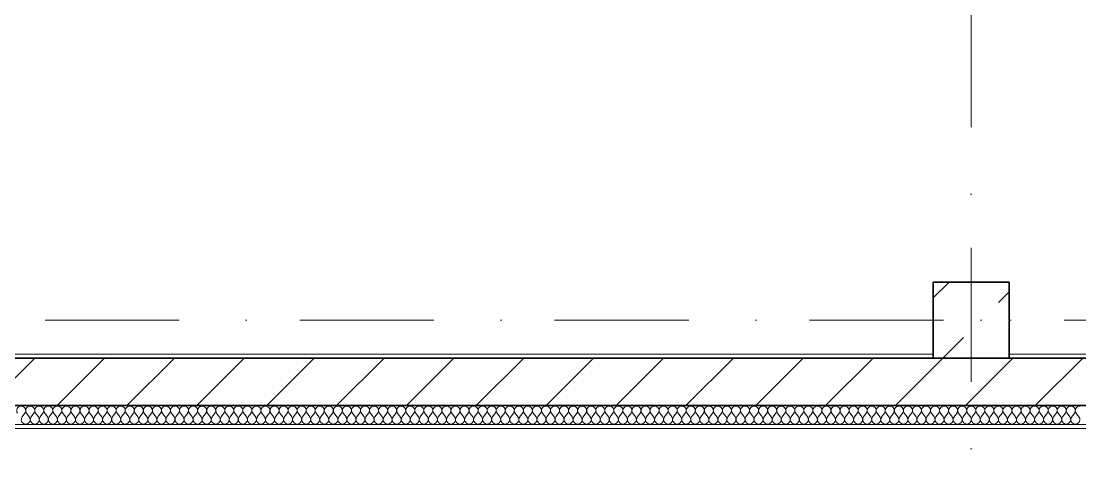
# Model space of a CAD drawing. Header units: millimetres. Extents: x -34838 to 729576, y -214038 to 121482.
# Drawn here: x 567442 to 573013, y -98516 to -96163 of the extents above; entities that cross this region are included whole.
import ezdxf
from ezdxf.enums import TextEntityAlignment as Align

# ---------------------------------------------------------------- set-up
doc = ezdxf.new("R2010")
doc.units = ezdxf.units.MM
doc.header["$MEASUREMENT"] = 0
doc.linetypes.add('Штрихпунктирная', pattern=[1340.555525, 705.555534, -352.777767, 0, -282.222223])
for name, color, linetype in [('А _ ОСІ КООРДИНАЦІЙНІ.3D', 7, 'Continuous'), ('АБ _ 0 _ СТІНИ _ НАВІСНІ .3D', 7, 'Continuous'), ('АБ _ 1 _ КОЛОНИ _ КБ.3D', 7, 'Continuous'), ('АП _ ТЕП _ ЗОНИ ПРИМІЩЕНЬ .3D', 7, 'Continuous')]:
    doc.layers.add(name, color=color, linetype=linetype)
for name, color, linetype, lineweight in [('А _ ОСІ КООРДИНАЦІЙНІ.3D_Ном._пера__105', 7, 'Continuous', 13), ('А _ ОСІ КООРДИНАЦІЙНІ.3D_Ном._пера__25', 7, 'Continuous', 0), ('АБ _ 0 _ СТІНИ _ НАВІСНІ .3D_Ном._пера__171', 7, 'Continuous', 13), ('АБ _ 0 _ СТІНИ _ НАВІСНІ .3D_Ном._пера__27', 7, 'Continuous', 35), ('АБ _ 0 _ СТІНИ _ НАВІСНІ .3D_Ном._пера__67', 7, 'Continuous', 15), ('АБ _ 0 _ СТІНИ _ НАВІСНІ .3D_Ном._пера__87', 7, 'Continuous', 13), ('АБ _ 1 _ КОЛОНИ _ КБ.3D_Ном._пера__28', 7, 'Continuous', 35)]:
    doc.layers.add(name, color=color, linetype=linetype, lineweight=lineweight)
doc.styles.add('СГЕНЕРИР_СТИЛЬ_1', font='Arial.ttf')

# ---------------------------------------------------------------- blocks, each defined once
blk = doc.blocks.new('*X344', base_point=(518441.8, -97737.7))
at = {"layer": 'АБ _ 0 _ СТІНИ _ НАВІСНІ .3D_Ном._пера__171', "color": 7, "linetype": 'Continuous', "lineweight": 13}
for p, q in [((567446.5, -98247.2), (567460.8, -98228.2)), ((567484.6, -98247.2), (567470.3, -98228.2)), ((567494.1, -98247.2), (567508.4, -98228.2)), ((567532.2, -98247.2), (567518, -98228.2)), ((567541.8, -98247.2), (567556, -98228.2)), ((567579.9, -98247.2), (567565.6, -98228.2)), ((567589.4, -98247.2), (567603.7, -98228.2)), ((567627.5, -98247.2), (567613.2, -98228.2)), ((567637, -98247.2), (567651.3, -98228.2)), ((567675.1, -98247.2), (567660.8, -98228.2)), ((567684.6, -98247.2), (567698.9, -98228.2)), ((567722.7, -98247.2), (567708.4, -98228.2)), ((567732.2, -98247.2), (567746.5, -98228.2)), ((567770.3, -98247.2), (567756, -98228.2)), ((567779.9, -98247.2), (567794.1, -98228.2)), ((567818, -98247.2), (567803.7, -98228.2)), ((567827.5, -98247.2), (567841.8, -98228.2)), ((567865.6, -98247.2), (567851.3, -98228.2)), ((567875.1, -98247.2), (567889.4, -98228.2)), ((567913.2, -98247.2), (567898.9, -98228.2)), ((567922.7, -98247.2), (567937, -98228.2)), ((567960.8, -98247.2), (567946.5, -98228.2)), ((567970.3, -98247.2), (567984.6, -98228.2)), ((568008.4, -98247.2), (567994.1, -98228.2)), ((568018, -98247.2), (568032.2, -98228.2)), ((568056, -98247.2), (568041.8, -98228.2)), ((568065.6, -98247.2), (568079.9, -98228.2)), ((568103.7, -98247.2), (568089.4, -98228.2)), ((568113.2, -98247.2), (568127.5, -98228.2)), ((568151.3, -98247.2), (568137, -98228.2)), ((568160.8, -98247.2), (568175.1, -98228.2)), ((568198.9, -98247.2), (568184.6, -98228.2)), ((568208.4, -98247.2), (568222.7, -98228.2)), ((568246.5, -98247.2), (568232.2, -98228.2)), ((568256, -98247.2), (568270.3, -98228.2)), ((568294.1, -98247.2), (568279.9, -98228.2)), ((568303.7, -98247.2), (568318, -98228.2)), ((568341.8, -98247.2), (568327.5, -98228.2)), ((568351.3, -98247.2), (568365.6, -98228.2)), ((568389.4, -98247.2), (568375.1, -98228.2)), ((568398.9, -98247.2), (568413.2, -98228.2)), ((568437, -98247.2), (568422.7, -98228.2)), ((568446.5, -98247.2), (568460.8, -98228.2)), ((568484.6, -98247.2), (568470.3, -98228.2)), ((568494.1, -98247.2), (568508.4, -98228.2)), ((568532.2, -98247.2), (568518, -98228.2)), ((568541.8, -98247.2), (568556, -98228.2)), ((568579.9, -98247.2), (568565.6, -98228.2)), ((568589.4, -98247.2), (568603.7, -98228.2)), ((568627.5, -98247.2), (568613.2, -98228.2)), ((568637, -98247.2), (568651.3, -98228.2)), ((568675.1, -98247.2), (568660.8, -98228.2)), ((568684.6, -98247.2), (568698.9, -98228.2)), ((568722.7, -98247.2), (568708.4, -98228.2)), ((568732.2, -98247.2), (568746.5, -98228.2)), ((568770.3, -98247.2), (568756, -98228.2)), ((568779.9, -98247.2), (568794.1, -98228.2)), ((568818, -98247.2), (568803.7, -98228.2)), ((568827.5, -98247.2), (568841.8, -98228.2)), ((568865.6, -98247.2), (568851.3, -98228.2)), ((568875.1, -98247.2), (568889.4, -98228.2)), ((568913.2, -98247.2), (568898.9, -98228.2)), ((568922.7, -98247.2), (568937, -98228.2)), ((568960.8, -98247.2), (568946.5, -98228.2)), ((568970.3, -98247.2), (568984.6, -98228.2)), ((569008.4, -98247.2), (568994.1, -98228.2)), ((569018, -98247.2), (569032.2, -98228.2)), ((569056, -98247.2), (569041.8, -98228.2)), ((569065.6, -98247.2), (569079.9, -98228.2)), ((569103.7, -98247.2), (569089.4, -98228.2)), ((569113.2, -98247.2), (569127.5, -98228.2)), ((569151.3, -98247.2), (569137, -98228.2)), ((569160.8, -98247.2), (569175.1, -98228.2)), ((569198.9, -98247.2), (569184.6, -98228.2)), ((569208.4, -98247.2), (569222.7, -98228.2)), ((569246.5, -98247.2), (569232.2, -98228.2)), ((569256, -98247.2), (569270.3, -98228.2)), ((569294.1, -98247.2), (569279.9, -98228.2)), ((569303.7, -98247.2), (569318, -98228.2)), ((569341.8, -98247.2), (569327.5, -98228.2)), ((569351.3, -98247.2), (569365.6, -98228.2)), ((569389.4, -98247.2), (569375.1, -98228.2)), ((569398.9, -98247.2), (569413.2, -98228.2)), ((569437, -98247.2), (569422.7, -98228.2)), ((569446.5, -98247.2), (569460.8, -98228.2)), ((569484.6, -98247.2), (569470.3, -98228.2)), ((569494.1, -98247.2), (569508.4, -98228.2)), ((569532.2, -98247.2), (569518, -98228.2)), ((569541.8, -98247.2), (569556, -98228.2)), ((569579.9, -98247.2), (569565.6, -98228.2)), ((569589.4, -98247.2), (569603.7, -98228.2)), ((569627.5, -98247.2), (569613.2, -98228.2)), ((569637, -98247.2), (569651.3, -98228.2)), ((569675.1, -98247.2), (569660.8, -98228.2)), ((569684.6, -98247.2), (569698.9, -98228.2)), ((569722.7, -98247.2), (569708.4, -98228.2)), ((569732.2, -98247.2), (569746.5, -98228.2)), ((569770.3, -98247.2), (569756, -98228.2)), ((569779.9, -98247.2), (569794.1, -98228.2)), ((569818, -98247.2), (569803.7, -98228.2)), ((569827.5, -98247.2), (569841.8, -98228.2)), ((569865.6, -98247.2), (569851.3, -98228.2)), ((569875.1, -98247.2), (569889.4, -98228.2)), ((569913.2, -98247.2), (569898.9, -98228.2)), ((569922.7, -98247.2), (569937, -98228.2)), ((569960.8, -98247.2), (569946.5, -98228.2)), ((569970.3, -98247.2), (569984.6, -98228.2)), ((570008.4, -98247.2), (569994.1, -98228.2)), ((570018, -98247.2), (570032.2, -98228.2)), ((570056, -98247.2), (570041.8, -98228.2)), ((570065.6, -98247.2), (570079.9, -98228.2)), ((570103.7, -98247.2), (570089.4, -98228.2)), ((570113.2, -98247.2), (570127.5, -98228.2)), ((570151.3, -98247.2), (570137, -98228.2)), ((570160.8, -98247.2), (570175.1, -98228.2)), ((570198.9, -98247.2), (570184.6, -98228.2)), ((570208.4, -98247.2), (570222.7, -98228.2)), ((570246.5, -98247.2), (570232.2, -98228.2)), ((570256, -98247.2), (570270.3, -98228.2)), ((570294.1, -98247.2), (570279.9, -98228.2)), ((570303.7, -98247.2), (570318, -98228.2)), ((570341.8, -98247.2), (570327.5, -98228.2)), ((570351.3, -98247.2), (570365.6, -98228.2)), ((570389.4, -98247.2), (570375.1, -98228.2)), ((570398.9, -98247.2), (570413.2, -98228.2)), ((570437, -98247.2), (570422.7, -98228.2)), ((570446.5, -98247.2), (570460.8, -98228.2)), ((570484.6, -98247.2), (570470.3, -98228.2)), ((570494.1, -98247.2), (570508.4, -98228.2)), ((570532.2, -98247.2), (570518, -98228.2)), ((570541.8, -98247.2), (570556, -98228.2)), ((570579.9, -98247.2), (570565.6, -98228.2)), ((570589.4, -98247.2), (570603.7, -98228.2)), ((570627.5, -98247.2), (570613.2, -98228.2)), ((570637, -98247.2), (570651.3, -98228.2)), ((570675.1, -98247.2), (570660.8, -98228.2)), ((570684.6, -98247.2), (570698.9, -98228.2)), ((570722.7, -98247.2), (570708.4, -98228.2)), ((570732.2, -98247.2), (570746.5, -98228.2)), ((570770.3, -98247.2), (570756, -98228.2)), ((570779.9, -98247.2), (570794.1, -98228.2)), ((570818, -98247.2), (570803.7, -98228.2)), ((570827.5, -98247.2), (570841.8, -98228.2)), ((570865.6, -98247.2), (570851.3, -98228.2)), ((570875.1, -98247.2), (570889.4, -98228.2)), ((570913.2, -98247.2), (570898.9, -98228.2)), ((570922.7, -98247.2), (570937, -98228.2)), ((570960.8, -98247.2), (570946.5, -98228.2)), ((570970.3, -98247.2), (570984.6, -98228.2)), ((571008.4, -98247.2), (570994.1, -98228.2)), ((571018, -98247.2), (571032.2, -98228.2)), ((571056, -98247.2), (571041.8, -98228.2)), ((571065.6, -98247.2), (571079.9, -98228.2)), ((571103.7, -98247.2), (571089.4, -98228.2)), ((571113.2, -98247.2), (571127.5, -98228.2)), ((571151.3, -98247.2), (571137, -98228.2)), ((571160.8, -98247.2), (571175.1, -98228.2)), ((571198.9, -98247.2), (571184.6, -98228.2)), ((571208.4, -98247.2), (571222.7, -98228.2)), ((571246.5, -98247.2), (571232.2, -98228.2)), ((571256, -98247.2), (571270.3, -98228.2)), ((571294.1, -98247.2), (571279.9, -98228.2)), ((571303.7, -98247.2), (571318, -98228.2)), ((571341.8, -98247.2), (571327.5, -98228.2)), ((571351.3, -98247.2), (571365.6, -98228.2)), ((571389.4, -98247.2), (571375.1, -98228.2)), ((571398.9, -98247.2), (571413.2, -98228.2)), ((571437, -98247.2), (571422.7, -98228.2)), ((571446.5, -98247.2), (571460.8, -98228.2)), ((571484.6, -98247.2), (571470.3, -98228.2)), ((571494.1, -98247.2), (571508.4, -98228.2)), ((571532.2, -98247.2), (571518, -98228.2)), ((571541.8, -98247.2), (571556, -98228.2)), ((571579.9, -98247.2), (571565.6, -98228.2)), ((571589.4, -98247.2), (571603.7, -98228.2)), ((571627.5, -98247.2), (571613.2, -98228.2)), ((571637, -98247.2), (571651.3, -98228.2)), ((571675.1, -98247.2), (571660.8, -98228.2)), ((571684.6, -98247.2), (571698.9, -98228.2)), ((571722.7, -98247.2), (571708.4, -98228.2)), ((571732.2, -98247.2), (571746.5, -98228.2)), ((571770.3, -98247.2), (571756, -98228.2)), ((571779.9, -98247.2), (571794.1, -98228.2)), ((571818, -98247.2), (571803.7, -98228.2)), ((571827.5, -98247.2), (571841.8, -98228.2)), ((571865.6, -98247.2), (571851.3, -98228.2)), ((571875.1, -98247.2), (571889.4, -98228.2)), ((571913.2, -98247.2), (571898.9, -98228.2)), ((571922.7, -98247.2), (571937, -98228.2)), ((571960.8, -98247.2), (571946.5, -98228.2)), ((571970.3, -98247.2), (571984.6, -98228.2)), ((572008.4, -98247.2), (571994.1, -98228.2)), ((572018, -98247.2), (572032.2, -98228.2)), ((572056, -98247.2), (572041.8, -98228.2)), ((572065.6, -98247.2), (572079.9, -98228.2)), ((572103.7, -98247.2), (572089.4, -98228.2)), ((572113.2, -98247.2), (572127.5, -98228.2)), ((572151.3, -98247.2), (572137, -98228.2)), ((572160.8, -98247.2), (572175.1, -98228.2)), ((572198.9, -98247.2), (572184.6, -98228.2)), ((572208.4, -98247.2), (572222.7, -98228.2)), ((572246.5, -98247.2), (572232.2, -98228.2)), ((572256, -98247.2), (572270.3, -98228.2)), ((572294.1, -98247.2), (572279.9, -98228.2)), ((572303.7, -98247.2), (572318, -98228.2)), ((572341.8, -98247.2), (572327.5, -98228.2)), ((572351.3, -98247.2), (572365.6, -98228.2)), ((572389.4, -98247.2), (572375.1, -98228.2)), ((572398.9, -98247.2), (572413.2, -98228.2)), ((572437, -98247.2), (572422.7, -98228.2)), ((572446.5, -98247.2), (572460.8, -98228.2)), ((572484.6, -98247.2), (572470.3, -98228.2)), ((572494.1, -98247.2), (572508.4, -98228.2)), ((572532.2, -98247.2), (572518, -98228.2)), ((572541.8, -98247.2), (572556, -98228.2)), ((572579.9, -98247.2), (572565.6, -98228.2)), ((572589.4, -98247.2), (572603.7, -98228.2)), ((572627.5, -98247.2), (572613.2, -98228.2)), ((572637, -98247.2), (572651.3, -98228.2)), ((572675.1, -98247.2), (572660.8, -98228.2)), ((572684.6, -98247.2), (572698.9, -98228.2)), ((572722.7, -98247.2), (572708.4, -98228.2)), ((572732.2, -98247.2), (572746.5, -98228.2)), ((572770.3, -98247.2), (572756, -98228.2)), ((572779.9, -98247.2), (572794.1, -98228.2)), ((572818, -98247.2), (572803.7, -98228.2)), ((572827.5, -98247.2), (572841.8, -98228.2)), ((572865.6, -98247.2), (572851.3, -98228.2)), ((572875.1, -98247.2), (572889.4, -98228.2)), ((572913.2, -98247.2), (572898.9, -98228.2)), ((572922.7, -98247.2), (572937, -98228.2)), ((572960.8, -98247.2), (572946.5, -98228.2)), ((572970.3, -98247.2), (572984.6, -98228.2)), ((573008.4, -98247.2), (572994.1, -98228.2))]:
    blk.add_line(p, q, dxfattribs=at)
for centre, start, end in [((567441.8, -98213.9), 90, 216.8699), ((567441.8, -98213.9), 323.1301, 90), ((567489.4, -98213.9), 90, 216.8699), ((567489.4, -98213.9), 323.1301, 90), ((567537, -98213.9), 90, 216.8699), ((567537, -98213.9), 323.1301, 90), ((567584.6, -98213.9), 90, 216.8699), ((567584.6, -98213.9), 323.1301, 90), ((567632.2, -98213.9), 90, 216.8699), ((567632.2, -98213.9), 323.1301, 90), ((567679.9, -98213.9), 90, 216.8699), ((567679.9, -98213.9), 323.1301, 90), ((567727.5, -98213.9), 90, 216.8699), ((567727.5, -98213.9), 323.1301, 90), ((567775.1, -98213.9), 90, 216.8699), ((567775.1, -98213.9), 323.1301, 90), ((567822.7, -98213.9), 90, 216.8699), ((567822.7, -98213.9), 323.1301, 90), ((567870.3, -98213.9), 90, 216.8699), ((567870.3, -98213.9), 323.1301, 90), ((567918, -98213.9), 90, 216.8699), ((567918, -98213.9), 323.1301, 90), ((567965.6, -98213.9), 90, 216.8699), ((567965.6, -98213.9), 323.1301, 90), ((568013.2, -98213.9), 90, 216.8699), ((568013.2, -98213.9), 323.1301, 90), ((568060.8, -98213.9), 90, 216.8699), ((568060.8, -98213.9), 323.1301, 90), ((568108.4, -98213.9), 90, 216.8699), ((568108.4, -98213.9), 323.1301, 90), ((568156, -98213.9), 90, 216.8699), ((568156, -98213.9), 323.1301, 90), ((568203.7, -98213.9), 90, 216.8699), ((568203.7, -98213.9), 323.1301, 90), ((568251.3, -98213.9), 90, 216.8699), ((568251.3, -98213.9), 323.1301, 90), ((568298.9, -98213.9), 90, 216.8699), ((568298.9, -98213.9), 323.1301, 90), ((568346.5, -98213.9), 90, 216.8699), ((568346.5, -98213.9), 323.1301, 90), ((568394.1, -98213.9), 90, 216.8699), ((568394.1, -98213.9), 323.1301, 90), ((568441.8, -98213.9), 90, 216.8699), ((568441.8, -98213.9), 323.1301, 90), ((568489.4, -98213.9), 90, 216.8699), ((568489.4, -98213.9), 323.1301, 90), ((568537, -98213.9), 90, 216.8699), ((568537, -98213.9), 323.1301, 90), ((568584.6, -98213.9), 90, 216.8699), ((568584.6, -98213.9), 323.1301, 90), ((568632.2, -98213.9), 90, 216.8699), ((568632.2, -98213.9), 323.1301, 90), ((568679.9, -98213.9), 90, 216.8699), ((568679.9, -98213.9), 323.1301, 90), ((568727.5, -98213.9), 90, 216.8699), ((568727.5, -98213.9), 323.1301, 90), ((568775.1, -98213.9), 90, 216.8699), ((568775.1, -98213.9), 323.1301, 90), ((568822.7, -98213.9), 90, 216.8699), ((568822.7, -98213.9), 323.1301, 90), ((568870.3, -98213.9), 90, 216.8699), ((568870.3, -98213.9), 323.1301, 90), ((568918, -98213.9), 90, 216.8699), ((568918, -98213.9), 323.1301, 90), ((568965.6, -98213.9), 90, 216.8699), ((568965.6, -98213.9), 323.1301, 90), ((569013.2, -98213.9), 90, 216.8699), ((569013.2, -98213.9), 323.1301, 90), ((569060.8, -98213.9), 90, 216.8699), ((569060.8, -98213.9), 323.1301, 90), ((569108.4, -98213.9), 90, 216.8699), ((569108.4, -98213.9), 323.1301, 90), ((569156, -98213.9), 90, 216.8699), ((569156, -98213.9), 323.1301, 90), ((569203.7, -98213.9), 90, 216.8699), ((569203.7, -98213.9), 323.1301, 90), ((569251.3, -98213.9), 90, 216.8699), ((569251.3, -98213.9), 323.1301, 90), ((569298.9, -98213.9), 90, 216.8699), ((569298.9, -98213.9), 323.1301, 90), ((569346.5, -98213.9), 90, 216.8699), ((569346.5, -98213.9), 323.1301, 90), ((569394.1, -98213.9), 90, 216.8699), ((569394.1, -98213.9), 323.1301, 90), ((569441.8, -98213.9), 90, 216.8699), ((569441.8, -98213.9), 323.1301, 90), ((569489.4, -98213.9), 90, 216.8699), ((569489.4, -98213.9), 323.1301, 90), ((569537, -98213.9), 90, 216.8699), ((569537, -98213.9), 323.1301, 90), ((569584.6, -98213.9), 90, 216.8699), ((569584.6, -98213.9), 323.1301, 90), ((569632.2, -98213.9), 90, 216.8699), ((569632.2, -98213.9), 323.1301, 90), ((569679.9, -98213.9), 90, 216.8699), ((569679.9, -98213.9), 323.1301, 90), ((569727.5, -98213.9), 90, 216.8699), ((569727.5, -98213.9), 323.1301, 90), ((569775.1, -98213.9), 90, 216.8699), ((569775.1, -98213.9), 323.1301, 90), ((569822.7, -98213.9), 90, 216.8699), ((569822.7, -98213.9), 323.1301, 90), ((569870.3, -98213.9), 90, 216.8699), ((569870.3, -98213.9), 323.1301, 90), ((569918, -98213.9), 90, 216.8699), ((569918, -98213.9), 323.1301, 90), ((569965.6, -98213.9), 90, 216.8699), ((569965.6, -98213.9), 323.1301, 90), ((570013.2, -98213.9), 90, 216.8699), ((570013.2, -98213.9), 323.1301, 90), ((570060.8, -98213.9), 90, 216.8699), ((570060.8, -98213.9), 323.1301, 90), ((570108.4, -98213.9), 90, 216.8699), ((570108.4, -98213.9), 323.1301, 90), ((570156, -98213.9), 90, 216.8699), ((570156, -98213.9), 323.1301, 90), ((570203.7, -98213.9), 90, 216.8699), ((570203.7, -98213.9), 323.1301, 90), ((570251.3, -98213.9), 90, 216.8699), ((570251.3, -98213.9), 323.1301, 90), ((570298.9, -98213.9), 90, 216.8699), ((570298.9, -98213.9), 323.1301, 90), ((570346.5, -98213.9), 90, 216.8699), ((570346.5, -98213.9), 323.1301, 90), ((570394.1, -98213.9), 90, 216.8699), ((570394.1, -98213.9), 323.1301, 90), ((570441.8, -98213.9), 90, 216.8699), ((570441.8, -98213.9), 323.1301, 90), ((570489.4, -98213.9), 90, 216.8699), ((570489.4, -98213.9), 323.1301, 90), ((570537, -98213.9), 90, 216.8699), ((570537, -98213.9), 323.1301, 90), ((570584.6, -98213.9), 90, 216.8699), ((570584.6, -98213.9), 323.1301, 90), ((570632.2, -98213.9), 90, 216.8699), ((570632.2, -98213.9), 323.1301, 90), ((570679.9, -98213.9), 90, 216.8699), ((570679.9, -98213.9), 323.1301, 90), ((570727.5, -98213.9), 90, 216.8699), ((570727.5, -98213.9), 323.1301, 90), ((570775.1, -98213.9), 90, 216.8699), ((570775.1, -98213.9), 323.1301, 90), ((570822.7, -98213.9), 90, 216.8699), ((570822.7, -98213.9), 323.1301, 90), ((570870.3, -98213.9), 90, 216.8699), ((570870.3, -98213.9), 323.1301, 90), ((570918, -98213.9), 90, 216.8699), ((570918, -98213.9), 323.1301, 90), ((570965.6, -98213.9), 90, 216.8699), ((570965.6, -98213.9), 323.1301, 90), ((571013.2, -98213.9), 90, 216.8699), ((571013.2, -98213.9), 323.1301, 90), ((571060.8, -98213.9), 90, 216.8699), ((571060.8, -98213.9), 323.1301, 90), ((571108.4, -98213.9), 90, 216.8699), ((571108.4, -98213.9), 323.1301, 90), ((571156, -98213.9), 90, 216.8699), ((571156, -98213.9), 323.1301, 90), ((571203.7, -98213.9), 90, 216.8699), ((571203.7, -98213.9), 323.1301, 90), ((571251.3, -98213.9), 90, 216.8699), ((571251.3, -98213.9), 323.1301, 90), ((571298.9, -98213.9), 90, 216.8699), ((571298.9, -98213.9), 323.1301, 90), ((571346.5, -98213.9), 90, 216.8699), ((571346.5, -98213.9), 323.1301, 90), ((571394.1, -98213.9), 90, 216.8699), ((571394.1, -98213.9), 323.1301, 90), ((571441.8, -98213.9), 90, 216.8699), ((571441.8, -98213.9), 323.1301, 90), ((571489.4, -98213.9), 90, 216.8699), ((571489.4, -98213.9), 323.1301, 90), ((571537, -98213.9), 90, 216.8699), ((571537, -98213.9), 323.1301, 90), ((571584.6, -98213.9), 90, 216.8699), ((571584.6, -98213.9), 323.1301, 90), ((571632.2, -98213.9), 90, 216.8699), ((571632.2, -98213.9), 323.1301, 90), ((571679.9, -98213.9), 90, 216.8699), ((571679.9, -98213.9), 323.1301, 90), ((571727.5, -98213.9), 90, 216.8699), ((571727.5, -98213.9), 323.1301, 90), ((571775.1, -98213.9), 90, 216.8699), ((571775.1, -98213.9), 323.1301, 90), ((571822.7, -98213.9), 90, 216.8699), ((571822.7, -98213.9), 323.1301, 90), ((571870.3, -98213.9), 90, 216.8699), ((571870.3, -98213.9), 323.1301, 90), ((571918, -98213.9), 90, 216.8699), ((571918, -98213.9), 323.1301, 90), ((571965.6, -98213.9), 90, 216.8699), ((571965.6, -98213.9), 323.1301, 90), ((572013.2, -98213.9), 90, 216.8699), ((572013.2, -98213.9), 323.1301, 90), ((572060.8, -98213.9), 90, 216.8699), ((572060.8, -98213.9), 323.1301, 90), ((572108.4, -98213.9), 90, 216.8699), ((572108.4, -98213.9), 323.1301, 90), ((572156, -98213.9), 90, 216.8699), ((572156, -98213.9), 323.1301, 90), ((572203.7, -98213.9), 90, 216.8699), ((572203.7, -98213.9), 323.1301, 90), ((572251.3, -98213.9), 90, 216.8699), ((572251.3, -98213.9), 323.1301, 90), ((572298.9, -98213.9), 90, 216.8699), ((572298.9, -98213.9), 323.1301, 90), ((572346.5, -98213.9), 90, 216.8699), ((572346.5, -98213.9), 323.1301, 90), ((572394.1, -98213.9), 90, 216.8699), ((572394.1, -98213.9), 323.1301, 90), ((572441.8, -98213.9), 90, 216.8699), ((572441.8, -98213.9), 323.1301, 90), ((572489.4, -98213.9), 90, 216.8699), ((572489.4, -98213.9), 323.1301, 90), ((572537, -98213.9), 90, 216.8699), ((572537, -98213.9), 323.1301, 90), ((572584.6, -98213.9), 90, 216.8699), ((572584.6, -98213.9), 323.1301, 90), ((572632.2, -98213.9), 90, 216.8699), ((572632.2, -98213.9), 323.1301, 90), ((572679.9, -98213.9), 90, 216.8699), ((572679.9, -98213.9), 323.1301, 90), ((572727.5, -98213.9), 90, 216.8699), ((572727.5, -98213.9), 323.1301, 90), ((572775.1, -98213.9), 90, 216.8699), ((572775.1, -98213.9), 323.1301, 90), ((572822.7, -98213.9), 90, 216.8699), ((572822.7, -98213.9), 323.1301, 90), ((572870.3, -98213.9), 90, 216.8699), ((572870.3, -98213.9), 323.1301, 90), ((572918, -98213.9), 90, 216.8699), ((572918, -98213.9), 323.1301, 90), ((572965.6, -98213.9), 90, 216.8699), ((572965.6, -98213.9), 323.1301, 90), ((573013.2, -98213.9), 90, 216.8699), ((567465.6, -98261.5), 143.1301, 36.8699), ((567513.2, -98261.5), 143.1301, 36.8699), ((567560.8, -98261.5), 143.1301, 36.8699), ((567608.4, -98261.5), 143.1301, 36.8699), ((567656, -98261.5), 143.1301, 36.8699), ((567703.7, -98261.5), 143.1301, 36.8699), ((567751.3, -98261.5), 143.1301, 36.8699), ((567798.9, -98261.5), 143.1301, 36.8699), ((567846.5, -98261.5), 143.1301, 36.8699), ((567894.1, -98261.5), 143.1301, 36.8699), ((567941.8, -98261.5), 143.1301, 36.8699), ((567989.4, -98261.5), 143.1301, 36.8699), ((568037, -98261.5), 143.1301, 36.8699), ((568084.6, -98261.5), 143.1301, 36.8699), ((568132.2, -98261.5), 143.1301, 36.8699), ((568179.9, -98261.5), 143.1301, 36.8699), ((568227.5, -98261.5), 143.1301, 36.8699), ((568275.1, -98261.5), 143.1301, 36.8699), ((568322.7, -98261.5), 143.1301, 36.8699), ((568370.3, -98261.5), 143.1301, 36.8699), ((568418, -98261.5), 143.1301, 36.8699), ((568465.6, -98261.5), 143.1301, 36.8699), ((568513.2, -98261.5), 143.1301, 36.8699), ((568560.8, -98261.5), 143.1301, 36.8699), ((568608.4, -98261.5), 143.1301, 36.8699), ((568656, -98261.5), 143.1301, 36.8699), ((568703.7, -98261.5), 143.1301, 36.8699), ((568751.3, -98261.5), 143.1301, 36.8699), ((568798.9, -98261.5), 143.1301, 36.8699), ((568846.5, -98261.5), 143.1301, 36.8699), ((568894.1, -98261.5), 143.1301, 36.8699), ((568941.8, -98261.5), 143.1301, 36.8699), ((568989.4, -98261.5), 143.1301, 36.8699), ((569037, -98261.5), 143.1301, 36.8699), ((569084.6, -98261.5), 143.1301, 36.8699), ((569132.2, -98261.5), 143.1301, 36.8699), ((569179.9, -98261.5), 143.1301, 36.8699), ((569227.5, -98261.5), 143.1301, 36.8699), ((569275.1, -98261.5), 143.1301, 36.8699), ((569322.7, -98261.5), 143.1301, 36.8699), ((569370.3, -98261.5), 143.1301, 36.8699), ((569418, -98261.5), 143.1301, 36.8699), ((569465.6, -98261.5), 143.1301, 36.8699), ((569513.2, -98261.5), 143.1301, 36.8699), ((569560.8, -98261.5), 143.1301, 36.8699), ((569608.4, -98261.5), 143.1301, 36.8699), ((569656, -98261.5), 143.1301, 36.8699), ((569703.7, -98261.5), 143.1301, 36.8699), ((569751.3, -98261.5), 143.1301, 36.8699), ((569798.9, -98261.5), 143.1301, 36.8699), ((569846.5, -98261.5), 143.1301, 36.8699), ((569894.1, -98261.5), 143.1301, 36.8699), ((569941.8, -98261.5), 143.1301, 36.8699), ((569989.4, -98261.5), 143.1301, 36.8699), ((570037, -98261.5), 143.1301, 36.8699), ((570084.6, -98261.5), 143.1301, 36.8699), ((570132.2, -98261.5), 143.1301, 36.8699), ((570179.9, -98261.5), 143.1301, 36.8699), ((570227.5, -98261.5), 143.1301, 36.8699), ((570275.1, -98261.5), 143.1301, 36.8699), ((570322.7, -98261.5), 143.1301, 36.8699), ((570370.3, -98261.5), 143.1301, 36.8699), ((570418, -98261.5), 143.1301, 36.8699), ((570465.6, -98261.5), 143.1301, 36.8699), ((570513.2, -98261.5), 143.1301, 36.8699), ((570560.8, -98261.5), 143.1301, 36.8699), ((570608.4, -98261.5), 143.1301, 36.8699), ((570656, -98261.5), 143.1301, 36.8699), ((570703.7, -98261.5), 143.1301, 36.8699), ((570751.3, -98261.5), 143.1301, 36.8699), ((570798.9, -98261.5), 143.1301, 36.8699), ((570846.5, -98261.5), 143.1301, 36.8699), ((570894.1, -98261.5), 143.1301, 36.8699), ((570941.8, -98261.5), 143.1301, 36.8699), ((570989.4, -98261.5), 143.1301, 36.8699), ((571037, -98261.5), 143.1301, 36.8699), ((571084.6, -98261.5), 143.1301, 36.8699), ((571132.2, -98261.5), 143.1301, 36.8699), ((571179.9, -98261.5), 143.1301, 36.8699), ((571227.5, -98261.5), 143.1301, 36.8699), ((571275.1, -98261.5), 143.1301, 36.8699), ((571322.7, -98261.5), 143.1301, 36.8699), ((571370.3, -98261.5), 143.1301, 36.8699), ((571418, -98261.5), 143.1301, 36.8699), ((571465.6, -98261.5), 143.1301, 36.8699), ((571513.2, -98261.5), 143.1301, 36.8699), ((571560.8, -98261.5), 143.1301, 36.8699), ((571608.4, -98261.5), 143.1301, 36.8699), ((571656, -98261.5), 143.1301, 36.8699), ((571703.7, -98261.5), 143.1301, 36.8699), ((571751.3, -98261.5), 143.1301, 36.8699), ((571798.9, -98261.5), 143.1301, 36.8699), ((571846.5, -98261.5), 143.1301, 36.8699), ((571894.1, -98261.5), 143.1301, 36.8699), ((571941.8, -98261.5), 143.1301, 36.8699), ((571989.4, -98261.5), 143.1301, 36.8699), ((572037, -98261.5), 143.1301, 36.8699), ((572084.6, -98261.5), 143.1301, 36.8699), ((572132.2, -98261.5), 143.1301, 36.8699), ((572179.9, -98261.5), 143.1301, 36.8699), ((572227.5, -98261.5), 143.1301, 36.8699), ((572275.1, -98261.5), 143.1301, 36.8699), ((572322.7, -98261.5), 143.1301, 36.8699), ((572370.3, -98261.5), 143.1301, 36.8699), ((572418, -98261.5), 143.1301, 36.8699), ((572465.6, -98261.5), 143.1301, 36.8699), ((572513.2, -98261.5), 143.1301, 36.8699), ((572560.8, -98261.5), 143.1301, 36.8699), ((572608.4, -98261.5), 143.1301, 36.8699), ((572656, -98261.5), 143.1301, 36.8699), ((572703.7, -98261.5), 143.1301, 36.8699), ((572751.3, -98261.5), 143.1301, 36.8699), ((572798.9, -98261.5), 143.1301, 36.8699), ((572846.5, -98261.5), 143.1301, 36.8699), ((572894.1, -98261.5), 143.1301, 36.8699), ((572941.8, -98261.5), 143.1301, 36.8699), ((572989.4, -98261.5), 143.1301, 36.8699)]:
    blk.add_arc(centre, 23.8, start, end, dxfattribs=at)
blk = doc.blocks.new('Стена_98_1', base_point=(538775.8, -98017.7))
at = {"layer": 'АБ _ 0 _ СТІНИ _ НАВІСНІ .3D', "linetype": 'Continuous', "lineweight": 0, "true_color": 0x000000}
h = blk.add_hatch(dxfattribs=at)
h.set_pattern_fill('М___ЦЕГЛА_ЗВИЧАЙНА_0001', color=18, style=0, pattern_type=2)
h.set_pattern_definition([(45, (518441.76, -97737.7), (-183.8478, 183.8478), [])])
h.paths.add_polyline_path([(547873.7, -98187.7), (578866.8, -98187.7), (578866.8, -97937.7), (547873.7, -97937.7), (547873.7, -98092.7)])
at = {"layer": 'АБ _ 0 _ СТІНИ _ НАВІСНІ .3D_Ном._пера__27', "color": 7, "linetype": 'Continuous', "lineweight": 35}
for p, q in [((572241.8, -97937.7), (566641.8, -97937.7)), ((578016.8, -97937.7), (572641.8, -97937.7)), ((547873.7, -98187.7), (578866.8, -98187.7))]:
    blk.add_line(p, q, dxfattribs=at)
at = {"layer": 'АБ _ 0 _ СТІНИ _ НАВІСНІ .3D_Ном._пера__67', "color": 7, "linetype": 'Continuous', "lineweight": 15}
blk.add_line((547873.7, -98287.7), (578866.8, -98287.7), dxfattribs=at)
at = {"layer": 'АБ _ 0 _ СТІНИ _ НАВІСНІ .3D_Ном._пера__87', "color": 7, "linetype": 'Continuous', "lineweight": 13, "flags": 128}
for points in [[(572241.8, -97917.7), (566641.8, -97917.7)], [(578016.8, -97917.7), (572641.8, -97917.7)], [(547873.7, -98307.7), (578866.8, -98307.7)]]:
    blk.add_lwpolyline(points, dxfattribs=at)
at = {"layer": 'АБ _ 0 _ СТІНИ _ НАВІСНІ .3D', "color": 7, "lineweight": 20}
blk.add_blockref('*X344', (518441.8, -97737.7), dxfattribs=at)
blk = doc.blocks.new('Колонна_68_1', base_point=(572441.8, -97737.7))
at = {"layer": 'АБ _ 1 _ КОЛОНИ _ КБ.3D', "linetype": 'Continuous', "lineweight": 0, "true_color": 0x000000}
h = blk.add_hatch(dxfattribs=at)
h.set_pattern_fill('М___БЕТОН_АРМОВАНИЙ___З__C0', color=18, style=0, pattern_type=2)
h.set_pattern_definition([(45, (518441.76, -97737.7), (-367.6955, 367.6955), []), (45, (518257.9, -97553.85), (-367.6955, 367.6955), [390, -130, 0, -130])])
h.paths.add_polyline_path([(572641.8, -97537.7), (572241.8, -97537.7), (572241.8, -97937.7), (572641.8, -97937.7)])
at = {"layer": 'АБ _ 1 _ КОЛОНИ _ КБ.3D_Ном._пера__28', "color": 7, "linetype": 'Continuous', "lineweight": 35, "flags": 128}
blk.add_lwpolyline([(572641.8, -97537.7), (572241.8, -97537.7), (572241.8, -97937.7), (572641.8, -97937.7)], close=True, dxfattribs=at)
blk = doc.blocks.new('Стандартный Маркер Сетки_2')
at = {"layer": 'А _ ОСІ КООРДИНАЦІЙНІ.3D_Ном._пера__105', "color": 7, "linetype": 'Штрихпунктирная', "lineweight": 13}
blk.add_line((500, 0), (99754.182117, 0), dxfattribs=at)
at = {"layer": 'А _ ОСІ КООРДИНАЦІЙНІ.3D_Ном._пера__25', "color": 7, "lineweight": 0, "style": 'СГЕНЕРИР_СТИЛЬ_1'}
blk.add_attdef('AC_MarkerText_1', text='', height=700, dxfattribs=at).set_placement((-1000, 40.005), align=Align.MIDDLE_CENTER)
blk = doc.blocks.new('Стандартный Маркер Сетки')
at = {"layer": 'А _ ОСІ КООРДИНАЦІЙНІ.3D_Ном._пера__105', "color": 7, "linetype": 'Штрихпунктирная', "lineweight": 13}
blk.add_line((500, 0), (18399.2, 0), dxfattribs=at)
at = {"layer": 'А _ ОСІ КООРДИНАЦІЙНІ.3D_Ном._пера__25', "color": 7, "lineweight": 0, "style": 'СГЕНЕРИР_СТИЛЬ_1'}
blk.add_attdef('AC_MarkerText_1', text='', height=700, rotation=90, dxfattribs=at).set_placement((19899.2, 40), align=Align.MIDDLE_CENTER)

msp = doc.modelspace()

# ---------------------------------------------------------------- linework, layer by layer
at = {"layer": 'АП _ ТЕП _ ЗОНИ ПРИМІЩЕНЬ .3D', "color": 254, "linetype": 'Continuous', "lineweight": 0, "true_color": 0xddc2d0, "flags": 128}
msp.add_lwpolyline([(566641.8, -97917.7), (572241.8, -97917.7), (572241.8, -97537.7), (572641.8, -97537.7), (572641.8, -97917.7), (578016.8, -97917.7), (578016.8, -97537.7), (578416.8, -97537.7), (578416.8, -97917.7), (578466.8, -97917.7), (578466.8, -97537.7), (581521.8, -97537.7), (581521.8, -91937.7), (581521.8, -91537.7), (581521.8, -85887.7), (573003.8, -85887.7), (573003.8, -91677.7), (572641.8, -91677.7), (572641.8, -91937.7), (572241.8, -91937.7), (572241.8, -91677.7), (566641.8, -91677.7)], dxfattribs=at)

# ---------------------------------------------------------------- block references
at = {"layer": 'А _ ОСІ КООРДИНАЦІЙНІ.3D', "color": 7, "linetype": 'Continuous', "lineweight": 60, "zscale": 1000, "rotation": 270}
msp.add_blockref('Стандартный Маркер Сетки', (572441.8, -84790.6), dxfattribs=at)
at = {"layer": 'А _ ОСІ КООРДИНАЦІЙНІ.3D', "color": 7, "linetype": 'Continuous', "lineweight": 60, "zscale": 1000}
msp.add_blockref('Стандартный Маркер Сетки_2', (513441.8, -97737.7), dxfattribs=at)
at = {"layer": 'АБ _ 0 _ СТІНИ _ НАВІСНІ .3D', "color": 7, "lineweight": 20}
msp.add_blockref('Стена_98_1', (538775.8, -98017.7), dxfattribs=at)
at = {"layer": 'АБ _ 1 _ КОЛОНИ _ КБ.3D', "color": 7, "lineweight": 35}
msp.add_blockref('Колонна_68_1', (572441.8, -97737.7), dxfattribs=at)

doc.saveas('drawing.dxf')
